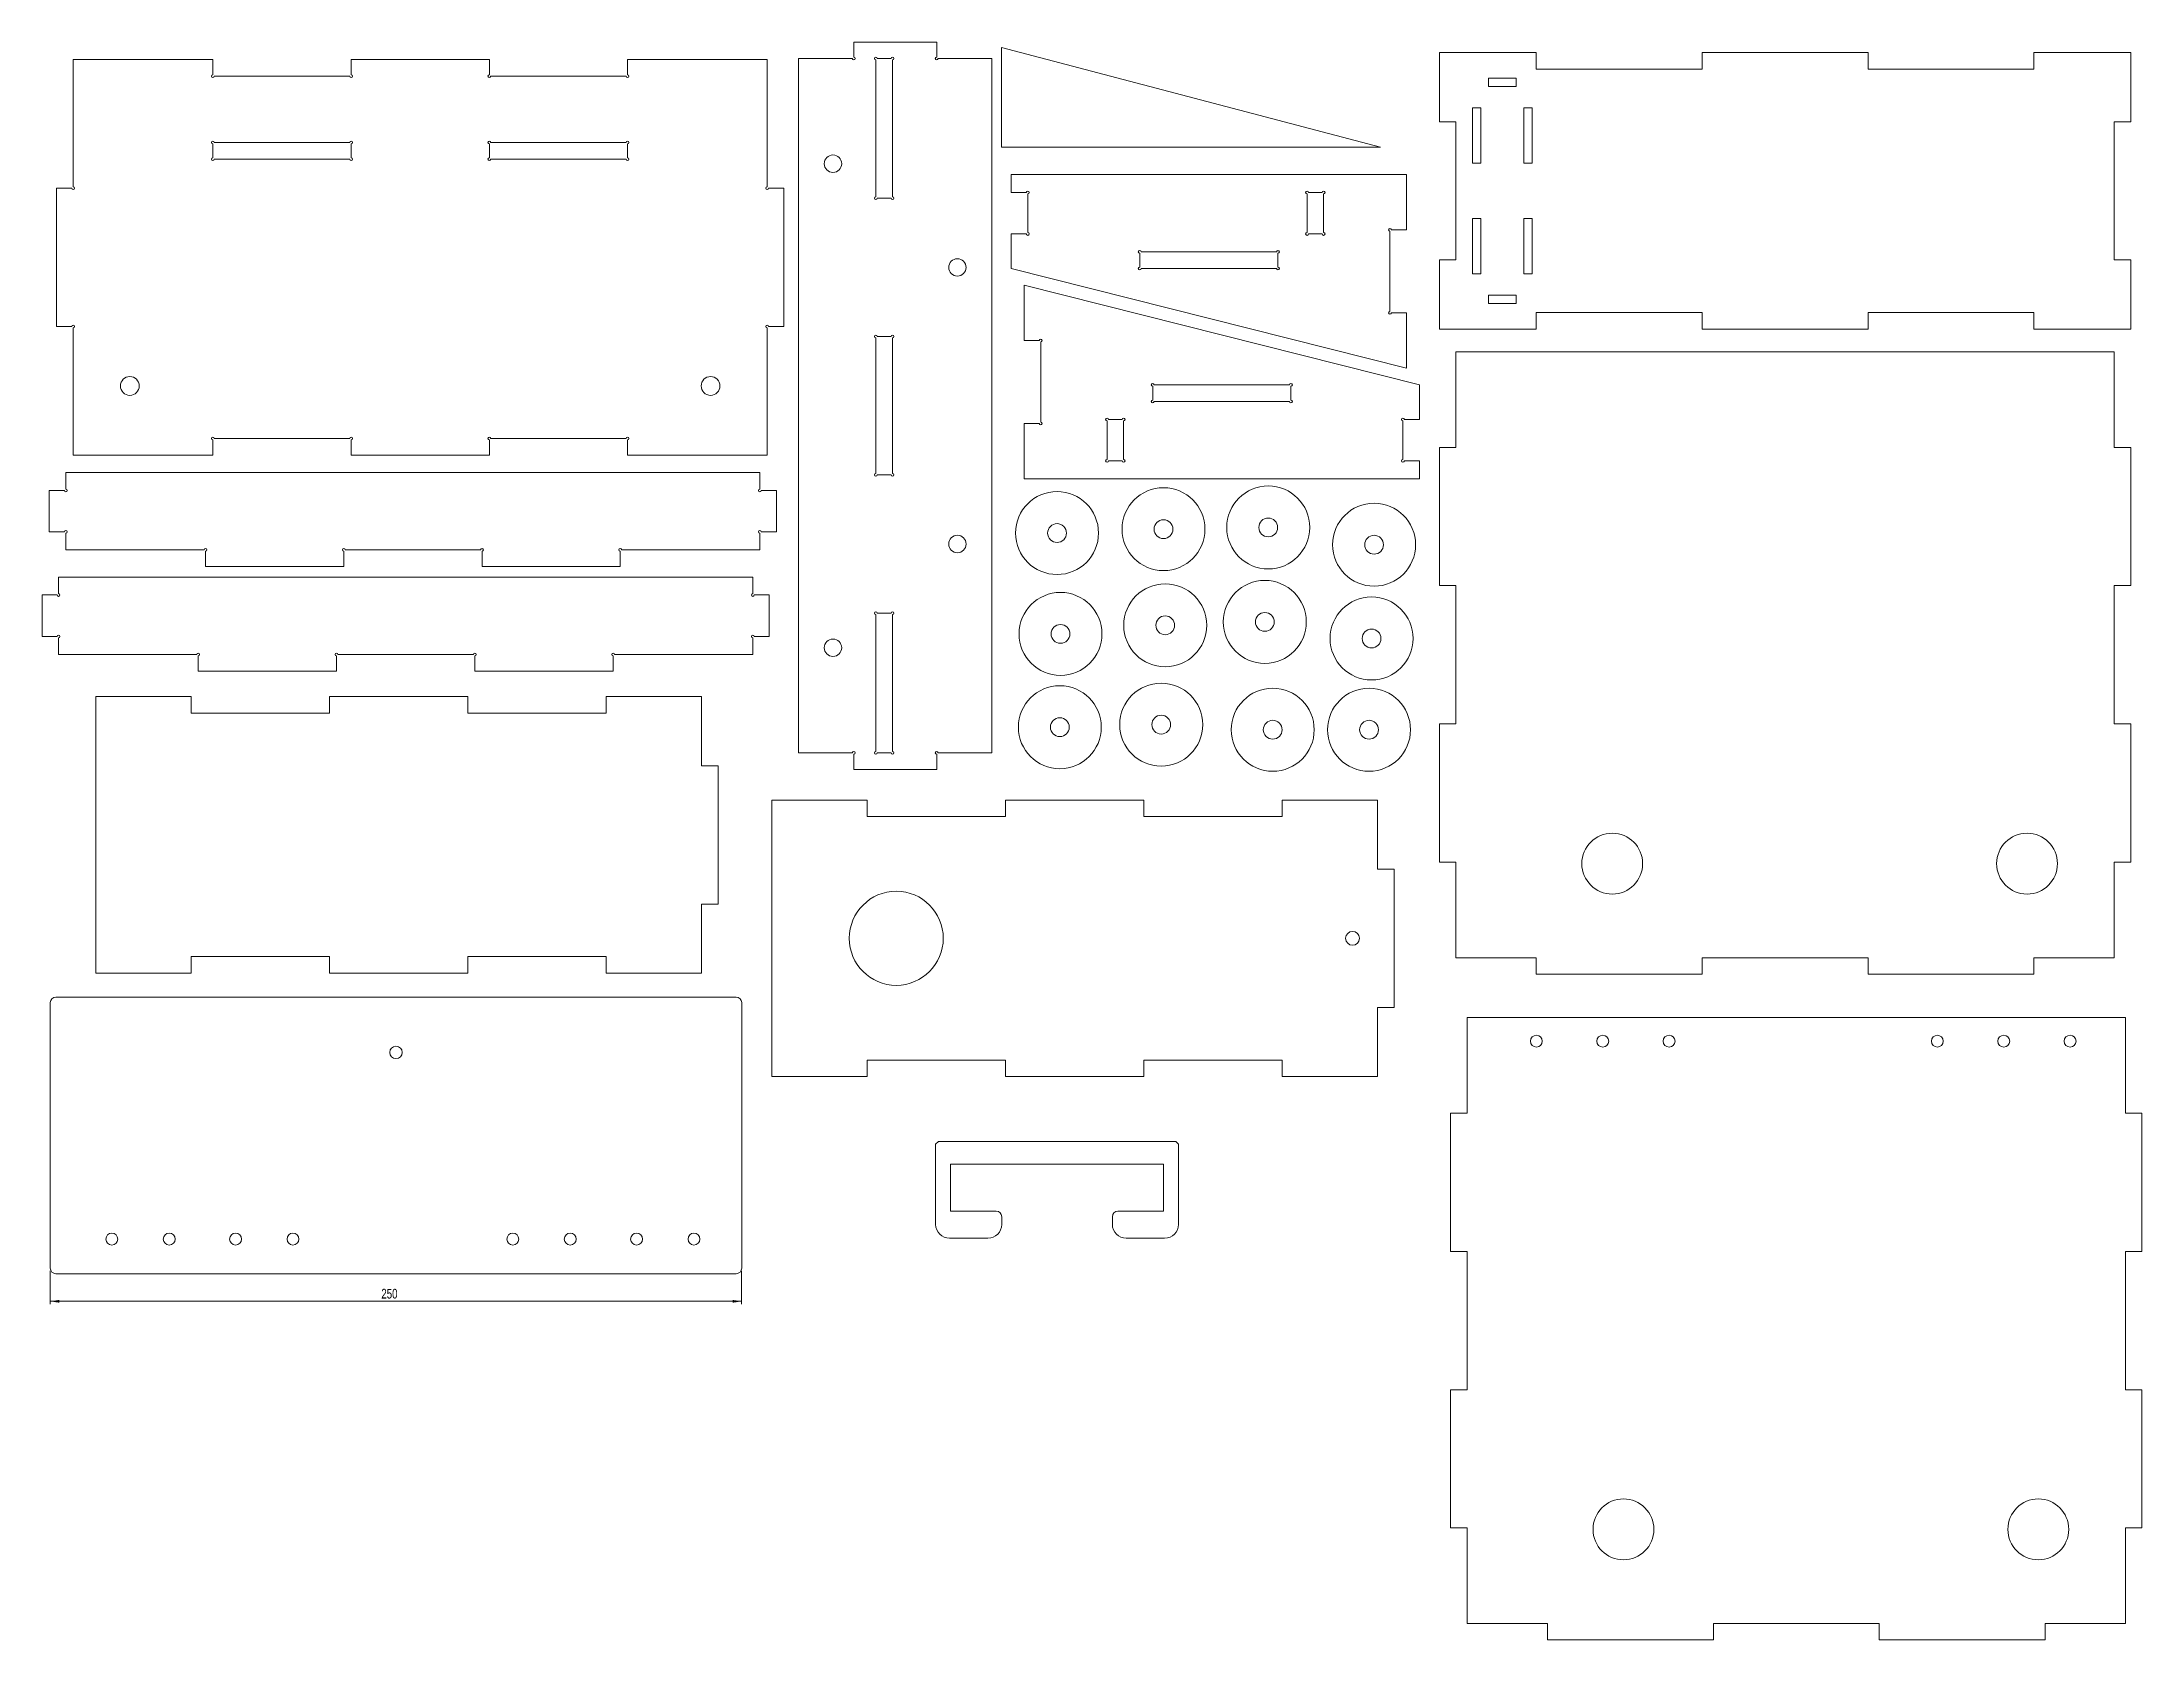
# Model space of a CAD drawing. Header units: millimetres. Extents: x 6 to 765, y -128 to 450.
import ezdxf

# ---------------------------------------------------------------- set-up
doc = ezdxf.new("R2010")
doc.units = ezdxf.units.MM
doc.styles.add('SLDTEXTSTYLE0', font='TXT', dxfattribs={"width": 0.75})
doc.dimstyles.new('SLDDIMSTYLE0', dxfattribs={"dimtxt": 3.5, "dimasz": 3.302, "dimexe": 0, "dimexo": 0.0625, "dimgap": 0.875, "dimtad": 1, "dimrnd": 1e-09, "dimzin": 12, "dimdsep": 46, "dimtxsty": 'SLDTEXTSTYLE0', "dimsah": 1, "dimcen": 0.09, "dimadec": 0, "dimazin": 3, "dimtfac": 1, "dimtofl": 0, "dimtmove": 0, "dimatfit": 3, "dimfxl": 1, "dimfrac": 2, "dimtolj": 1, "dimtzin": 12, "dimarcsym": 0})

# ---------------------------------------------------------------- blocks, each defined once
blk = doc.blocks.new('_D')
at = {"color": 7, "linetype": 'Continuous', "lineweight": 0}
for p, q in [((9.07, 5.88), (9.07, -6.12)), ((259.07, 5.88), (259.07, -6.12)), ((9.07, -5.12), (259.07, -5.12))]:
    blk.add_line(p, q, dxfattribs=at)
for points in [[(9.07, -5.12), (12.37, -5.63), (12.37, -4.61)], [(259.07, -5.12), (255.77, -4.61), (255.77, -5.63)]]:
    blk.add_solid(points, dxfattribs=at)
at = {"color": 7, "linetype": 'Continuous', "lineweight": 0, "insert": (128.77, -0.61, -2.9), "char_height": 3.5, "attachment_point": 1, "style": 'SLDTEXTSTYLE0'}
blk.add_mtext('250', dxfattribs=at)

msp = doc.modelspace()

# ---------------------------------------------------------------- linework, layer by layer
at = {"color": 7, "linetype": 'Continuous', "lineweight": 15}
for p, q in [((299.587, 444.676), (299.587, 450.176)), ((329.587, 450.176), (299.587, 450.176)), ((329.587, 450.176), (329.587, 444.676)), ((353.052, 448.192), (353.052, 412.192)), ((490.052, 412.192), (353.052, 448.192)), ((17.33, 443.815), (17.33, 397.815)), ((67.83, 443.815), (17.33, 443.815)), ((67.83, 438.315), (67.83, 443.815)), ((117.83, 443.815), (117.83, 438.315)), ((167.83, 443.815), (117.83, 443.815)), ((167.83, 438.315), (167.83, 443.815)), ((268.33, 443.815), (217.83, 443.815)), ((217.83, 443.815), (217.83, 438.315)), ((268.33, 397.815), (268.33, 443.815)), ((279.587, 444.176), (279.587, 193.176)), ((279.587, 444.176), (299.087, 444.176)), ((307.587, 443.676), (307.587, 394.176)), ((313.087, 444.176), (308.087, 444.176)), ((313.587, 394.176), (313.587, 443.676)), ((330.087, 444.176), (349.587, 444.176)), ((349.587, 193.176), (349.587, 444.176)), ((511.368, 446.366), (511.368, 421.366)), ((546.368, 446.366), (511.368, 446.366)), ((546.368, 446.366), (546.368, 440.366)), ((606.368, 440.366), (606.368, 446.366)), ((666.368, 446.366), (606.368, 446.366)), ((666.368, 446.366), (666.368, 440.366)), ((726.368, 440.366), (726.368, 446.366)), ((761.368, 446.366), (726.368, 446.366)), ((761.368, 421.366), (761.368, 446.366)), ((117.33, 437.815), (68.33, 437.815)), ((217.33, 437.815), (168.33, 437.815)), ((529.118, 437.116), (539.118, 437.116)), ((529.118, 434.116), (529.118, 437.116)), ((539.118, 434.116), (529.118, 434.116)), ((539.118, 437.116), (539.118, 434.116)), ((546.368, 440.366), (606.368, 440.366)), ((666.368, 440.366), (726.368, 440.366)), ((523.368, 426.366), (526.368, 426.366)), ((523.368, 406.366), (523.368, 426.366)), ((526.368, 426.366), (526.368, 406.366)), ((541.868, 426.366), (544.868, 426.366)), ((541.868, 406.366), (541.868, 426.366)), ((544.868, 426.366), (544.868, 406.366)), ((517.368, 421.366), (511.368, 421.366)), ((517.368, 371.366), (517.368, 421.366)), ((761.368, 421.366), (755.368, 421.366)), ((755.368, 421.366), (755.368, 371.366)), ((67.83, 408.315), (67.83, 413.315)), ((68.33, 413.815), (117.33, 413.815)), ((117.83, 413.315), (117.83, 408.315)), ((167.83, 408.315), (167.83, 413.315)), ((168.33, 413.815), (217.33, 413.815)), ((217.83, 413.315), (217.83, 408.315)), ((353.052, 412.192), (490.052, 412.192)), ((117.33, 407.815), (68.33, 407.815)), ((217.33, 407.815), (168.33, 407.815)), ((526.368, 406.366), (523.368, 406.366)), ((544.868, 406.366), (541.868, 406.366)), ((11.33, 397.315), (11.33, 347.315)), ((16.83, 397.315), (11.33, 397.315)), ((274.33, 397.315), (268.83, 397.315)), ((274.33, 347.315), (274.33, 397.315)), ((356.503, 402.276), (356.503, 395.776)), ((499.503, 402.276), (356.503, 402.276)), ((362.003, 395.776), (356.503, 395.776)), ((362.503, 381.276), (362.503, 395.276)), ((463.503, 395.276), (463.503, 381.276)), ((469.003, 395.776), (464.003, 395.776)), ((469.503, 381.276), (469.503, 395.276)), ((499.503, 382.276), (499.503, 402.276)), ((308.087, 393.676), (313.087, 393.676)), ((356.503, 380.776), (356.503, 368.276)), ((356.503, 380.776), (362.003, 380.776)), ((464.003, 380.776), (469.003, 380.776)), ((493.503, 381.776), (493.503, 352.776)), ((499.503, 382.276), (494.003, 382.276)), ((523.368, 386.366), (526.368, 386.366)), ((523.368, 366.366), (523.368, 386.366)), ((526.368, 386.366), (526.368, 366.366)), ((541.868, 386.366), (544.868, 386.366)), ((541.868, 366.366), (541.868, 386.366)), ((544.868, 386.366), (544.868, 366.366)), ((403.003, 373.776), (403.003, 368.776)), ((452.503, 374.276), (403.503, 374.276)), ((453.003, 368.776), (453.003, 373.776)), ((356.503, 368.276), (499.503, 332.276)), ((403.503, 368.276), (452.503, 368.276)), ((511.368, 371.366), (517.368, 371.366)), ((511.368, 371.366), (511.368, 346.366)), ((526.368, 366.366), (523.368, 366.366)), ((544.868, 366.366), (541.868, 366.366)), ((755.368, 371.366), (761.368, 371.366)), ((761.368, 346.366), (761.368, 371.366)), ((361.192, 362.228), (361.192, 342.228)), ((504.192, 326.228), (361.192, 362.228)), ((529.118, 358.616), (539.118, 358.616)), ((529.118, 355.616), (529.118, 358.616)), ((539.118, 358.616), (539.118, 355.616)), ((494.003, 352.276), (499.503, 352.276)), ((499.503, 332.276), (499.503, 352.276)), ((539.118, 355.616), (529.118, 355.616)), ((606.368, 352.366), (546.368, 352.366)), ((546.368, 352.366), (546.368, 346.366)), ((606.368, 346.366), (606.368, 352.366)), ((726.368, 352.366), (666.368, 352.366)), ((666.368, 352.366), (666.368, 346.366)), ((726.368, 346.366), (726.368, 352.366)), ((11.33, 347.315), (16.83, 347.315)), ((17.33, 346.815), (17.33, 300.815)), ((268.33, 300.815), (268.33, 346.815)), ((268.83, 347.315), (274.33, 347.315)), ((307.587, 343.176), (307.587, 294.176)), ((313.087, 343.676), (308.087, 343.676)), ((313.587, 294.176), (313.587, 343.176)), ((366.692, 342.228), (361.192, 342.228)), ((367.192, 312.728), (367.192, 341.728)), ((511.368, 346.366), (546.368, 346.366)), ((606.368, 346.366), (666.368, 346.366)), ((726.368, 346.366), (761.368, 346.366)), ((517.368, 303.622), (517.368, 338.122)), ((755.368, 338.122), (517.368, 338.122)), ((755.368, 338.122), (755.368, 303.622)), ((407.692, 325.728), (407.692, 320.728)), ((457.192, 326.228), (408.192, 326.228)), ((408.192, 320.228), (457.192, 320.228)), ((457.692, 320.728), (457.692, 325.728)), ((504.192, 313.728), (504.192, 326.228)), ((361.192, 312.228), (361.192, 292.228)), ((361.192, 312.228), (366.692, 312.228)), ((391.192, 313.228), (391.192, 299.228)), ((396.692, 313.728), (391.692, 313.728)), ((397.192, 299.228), (397.192, 313.228)), ((498.192, 313.228), (498.192, 299.228)), ((504.192, 313.728), (498.692, 313.728)), ((67.83, 300.815), (67.83, 306.315)), ((68.33, 306.815), (117.33, 306.815)), ((117.83, 306.315), (117.83, 300.815)), ((167.83, 300.815), (167.83, 306.315)), ((168.33, 306.815), (217.33, 306.815)), ((217.83, 306.315), (217.83, 300.815)), ((17.33, 300.815), (67.83, 300.815)), ((117.83, 300.815), (167.83, 300.815)), ((217.83, 300.815), (268.33, 300.815)), ((391.692, 298.728), (396.692, 298.728)), ((498.692, 298.728), (504.192, 298.728)), ((504.192, 292.228), (504.192, 298.728)), ((511.368, 303.622), (517.368, 303.622)), ((511.368, 303.622), (511.368, 253.622)), ((755.368, 303.622), (761.368, 303.622)), ((761.368, 253.622), (761.368, 303.622)), ((265.68, 294.542), (14.68, 294.542)), ((14.68, 288.542), (14.68, 294.542)), ((265.68, 294.542), (265.68, 288.542)), ((308.087, 293.676), (313.087, 293.676)), ((361.192, 292.228), (504.192, 292.228)), ((8.68, 288.042), (8.68, 273.042)), ((8.68, 288.042), (14.18, 288.042)), ((266.18, 288.042), (271.68, 288.042)), ((271.68, 273.042), (271.68, 288.042)), ((14.18, 273.042), (8.68, 273.042)), ((14.68, 266.542), (14.68, 272.542)), ((64.68, 266.542), (14.68, 266.542)), ((65.18, 260.542), (65.18, 266.042)), ((115.18, 266.042), (115.18, 260.542)), ((164.68, 266.542), (115.68, 266.542)), ((165.18, 260.542), (165.18, 266.042)), ((215.18, 266.042), (215.18, 260.542)), ((265.68, 266.542), (215.68, 266.542)), ((265.68, 272.542), (265.68, 266.542)), ((271.68, 273.042), (266.18, 273.042)), ((65.18, 260.542), (115.18, 260.542)), ((165.18, 260.542), (215.18, 260.542)), ((263.074, 256.747), (12.074, 256.747)), ((12.074, 250.747), (12.074, 256.747)), ((263.074, 256.747), (263.074, 250.747)), ((517.368, 253.622), (511.368, 253.622)), ((517.368, 203.622), (517.368, 253.622)), ((761.368, 253.622), (755.368, 253.622)), ((755.368, 253.622), (755.368, 203.622)), ((6.074, 250.247), (6.074, 235.247)), ((6.074, 250.247), (11.574, 250.247)), ((263.574, 250.247), (269.074, 250.247)), ((269.074, 235.247), (269.074, 250.247)), ((307.587, 243.176), (307.587, 193.676)), ((313.087, 243.676), (308.087, 243.676)), ((313.587, 193.676), (313.587, 243.176)), ((11.574, 235.247), (6.074, 235.247)), ((12.074, 228.747), (12.074, 234.747)), ((62.074, 228.747), (12.074, 228.747)), ((62.574, 222.747), (62.574, 228.247)), ((112.574, 228.247), (112.574, 222.747)), ((162.074, 228.747), (113.074, 228.747)), ((162.574, 222.747), (162.574, 228.247)), ((212.574, 228.247), (212.574, 222.747)), ((263.074, 228.747), (213.074, 228.747)), ((263.074, 234.747), (263.074, 228.747)), ((269.074, 235.247), (263.574, 235.247)), ((62.574, 222.747), (112.574, 222.747)), ((162.574, 222.747), (212.574, 222.747)), ((25.522, 213.501), (25.522, 113.501)), ((60.022, 213.501), (25.522, 213.501)), ((60.022, 207.501), (60.022, 213.501)), ((110.022, 213.501), (110.022, 207.501)), ((160.022, 213.501), (110.022, 213.501)), ((160.022, 207.501), (160.022, 213.501)), ((210.022, 213.501), (210.022, 207.501)), ((244.522, 213.501), (210.022, 213.501)), ((244.522, 188.501), (244.522, 213.501)), ((110.022, 207.501), (60.022, 207.501)), ((210.022, 207.501), (160.022, 207.501)), ((511.368, 203.622), (517.368, 203.622)), ((511.368, 203.622), (511.368, 153.622)), ((755.368, 203.622), (761.368, 203.622)), ((761.368, 153.622), (761.368, 203.622)), ((299.087, 193.176), (279.587, 193.176)), ((299.587, 187.176), (299.587, 192.676)), ((308.087, 193.176), (313.087, 193.176)), ((329.587, 192.676), (329.587, 187.176)), ((349.587, 193.176), (330.087, 193.176)), ((250.522, 188.501), (244.522, 188.501)), ((250.522, 138.501), (250.522, 188.501)), ((299.587, 187.176), (329.587, 187.176)), ((269.973, 176.124), (269.973, 76.124)), ((304.473, 176.124), (269.973, 176.124)), ((304.473, 170.124), (304.473, 176.124)), ((354.473, 176.124), (354.473, 170.124)), ((404.473, 176.124), (354.473, 176.124)), ((404.473, 170.124), (404.473, 176.124)), ((454.473, 176.124), (454.473, 170.124)), ((488.973, 176.124), (454.473, 176.124)), ((488.973, 151.124), (488.973, 176.124)), ((354.473, 170.124), (304.473, 170.124)), ((454.473, 170.124), (404.473, 170.124)), ((517.368, 153.622), (511.368, 153.622)), ((517.368, 119.122), (517.368, 153.622)), ((761.368, 153.622), (755.368, 153.622)), ((755.368, 153.622), (755.368, 119.122)), ((494.973, 151.124), (488.973, 151.124)), ((494.973, 101.124), (494.973, 151.124)), ((244.522, 138.501), (250.522, 138.501)), ((244.522, 113.501), (244.522, 138.501)), ((60.022, 113.501), (60.022, 119.501)), ((60.022, 119.501), (110.022, 119.501)), ((110.022, 119.501), (110.022, 113.501)), ((160.022, 119.501), (210.022, 119.501)), ((160.022, 113.501), (160.022, 119.501)), ((210.022, 119.501), (210.022, 113.501)), ((546.368, 119.122), (517.368, 119.122)), ((546.368, 113.122), (546.368, 119.122)), ((666.368, 119.122), (606.368, 119.122)), ((606.368, 119.122), (606.368, 113.122)), ((666.368, 113.122), (666.368, 119.122)), ((755.368, 119.122), (726.368, 119.122)), ((726.368, 119.122), (726.368, 113.122)), ((25.522, 113.501), (60.022, 113.501)), ((110.022, 113.501), (160.022, 113.501)), ((210.022, 113.501), (244.522, 113.501)), ((546.368, 113.122), (606.368, 113.122)), ((666.368, 113.122), (726.368, 113.122)), ((9.071, 102.878), (9.071, 6.878)), ((257.071, 104.878), (11.071, 104.878)), ((259.071, 6.878), (259.071, 102.878)), ((488.973, 101.124), (494.973, 101.124)), ((488.973, 76.124), (488.973, 101.124)), ((521.427, 62.94), (521.427, 97.44)), ((759.427, 97.44), (521.427, 97.44)), ((759.427, 97.44), (759.427, 62.94)), ((269.973, 76.124), (304.473, 76.124)), ((304.473, 76.124), (304.473, 82.124)), ((304.473, 82.124), (354.473, 82.124)), ((354.473, 82.124), (354.473, 76.124)), ((354.473, 76.124), (404.473, 76.124)), ((404.473, 82.124), (454.473, 82.124)), ((404.473, 76.124), (404.473, 82.124)), ((454.473, 82.124), (454.473, 76.124)), ((454.473, 76.124), (488.973, 76.124)), ((515.427, 62.94), (521.427, 62.94)), ((515.427, 62.94), (515.427, 12.94)), ((759.427, 62.94), (765.427, 62.94)), ((765.427, 12.94), (765.427, 62.94)), ((330.212, 52.709), (329.212, 51.709)), ((329.212, 51.709), (329.212, 22.709)), ((416.012, 52.709), (330.212, 52.709)), ((417.012, 51.709), (416.012, 52.709)), ((417.012, 22.709), (417.012, 51.709)), ((411.612, 44.459), (334.612, 44.459)), ((334.612, 44.459), (334.612, 27.459)), ((411.612, 27.459), (411.612, 44.459)), ((334.612, 27.459), (351.112, 27.459)), ((353.112, 25.459), (353.112, 22.709)), ((393.112, 22.709), (393.112, 25.459)), ((395.112, 27.459), (411.612, 27.459)), ((334.212, 17.709), (348.112, 17.709)), ((398.112, 17.709), (412.012, 17.709)), ((521.427, 12.94), (515.427, 12.94)), ((521.427, -37.06), (521.427, 12.94)), ((765.427, 12.94), (759.427, 12.94)), ((759.427, 12.94), (759.427, -37.06)), ((11.071, 4.878), (257.071, 4.878)), ((515.427, -37.06), (521.427, -37.06)), ((515.427, -37.06), (515.427, -87.06)), ((759.427, -37.06), (765.427, -37.06)), ((765.427, -87.06), (765.427, -37.06)), ((521.427, -87.06), (515.427, -87.06)), ((521.427, -121.56), (521.427, -87.06)), ((765.427, -87.06), (759.427, -87.06)), ((759.427, -87.06), (759.427, -121.56)), ((550.427, -121.56), (521.427, -121.56)), ((550.427, -127.56), (550.427, -121.56)), ((550.427, -127.56), (610.427, -127.56)), ((670.427, -121.56), (610.427, -121.56)), ((610.427, -121.56), (610.427, -127.56)), ((670.427, -127.56), (670.427, -121.56)), ((670.427, -127.56), (730.427, -127.56)), ((759.427, -121.56), (730.427, -121.56)), ((730.427, -121.56), (730.427, -127.56))]:
    msp.add_line(p, q, dxfattribs=at)
for centre, radius in [((292.087, 406.176), 3.15), ((337.087, 368.676), 3.15), ((37.83, 325.815), 3.4), ((247.83, 325.815), 3.4), ((411.607, 274.051), 15), ((449.481, 274.672), 15), ((373.112, 272.654), 15), ((487.756, 268.435), 15), ((373.112, 272.654), 3.4), ((411.607, 274.051), 3.4), ((449.481, 274.672), 3.4), ((337.087, 268.676), 3.15), ((487.756, 268.435), 3.4), ((374.354, 236.177), 15), ((412.228, 239.282), 15), ((448.239, 240.523), 15), ((448.239, 240.523), 3.4), ((486.84, 234.528), 15), ((374.354, 236.177), 3.4), ((412.228, 239.282), 3.4), ((486.84, 234.528), 3.4), ((292.087, 231.176), 3.15), ((374.123, 202.455), 15), ((410.779, 203.371), 15), ((451.1, 201.538), 15), ((485.923, 201.538), 15), ((374.123, 202.455), 3.4), ((410.779, 203.371), 3.4), ((451.1, 201.538), 3.4), ((485.923, 201.538), 3.4), ((573.868, 153.122), 11), ((723.868, 153.122), 11), ((314.973, 126.124), 17), ((479.973, 126.124), 2.5), ((134.071, 84.878), 2.25), ((546.427, 88.94), 2.15), ((570.427, 88.94), 2.15), ((594.427, 88.94), 2.15), ((691.427, 88.94), 2.15), ((715.427, 88.94), 2.15), ((739.427, 88.94), 2.15), ((31.321, 17.378), 2.15), ((52.071, 17.378), 2.15), ((76.071, 17.378), 2.15), ((96.821, 17.378), 2.15), ((176.321, 17.378), 2.15), ((197.071, 17.378), 2.15), ((221.071, 17.378), 2.15), ((241.821, 17.378), 2.15), ((577.927, -87.56), 11), ((727.927, -87.56), 11)]:
    msp.add_circle(centre, radius, dxfattribs=at)
for centre, radius, start, end in [((299.587, 444.176), 0.5, 180, 90), ((307.587, 444.176), 0.5, 0, 270), ((313.587, 444.176), 0.5, 270, 180), ((329.587, 444.176), 0.5, 90, 0), ((67.83, 437.815), 0.5, 90, 0), ((117.83, 437.815), 0.5, 180, 90), ((167.83, 437.815), 0.5, 90, 0), ((217.83, 437.815), 0.5, 180, 90), ((67.83, 413.815), 0.5, 0, 270), ((117.83, 413.815), 0.5, 270, 180), ((167.83, 413.815), 0.5, 0, 270), ((217.83, 413.815), 0.5, 270, 180), ((67.83, 407.815), 0.5, 90, 0), ((117.83, 407.815), 0.5, 180, 90), ((167.83, 407.815), 0.5, 90, 0), ((217.83, 407.815), 0.5, 180, 90), ((17.33, 397.315), 0.5, 180, 90), ((268.33, 397.315), 0.5, 90, 0), ((362.503, 395.776), 0.5, 270, 180), ((463.503, 395.776), 0.5, 0, 270), ((469.503, 395.776), 0.5, 270, 180), ((307.587, 393.676), 0.5, 90, 0), ((313.587, 393.676), 0.5, 180, 90), ((362.503, 380.776), 0.5, 180, 90), ((463.503, 380.776), 0.5, 90, 0), ((469.503, 380.776), 0.5, 180, 90), ((493.503, 382.276), 0.5, 0, 270), ((403.003, 374.276), 0.5, 0, 270), ((453.003, 374.276), 0.5, 270, 180), ((403.003, 368.276), 0.5, 90, 0), ((453.003, 368.276), 0.5, 180, 90), ((493.503, 352.276), 0.5, 90, 0), ((17.33, 347.315), 0.5, 270, 180), ((268.33, 347.315), 0.5, 0, 270), ((307.587, 343.676), 0.5, 0, 270), ((313.587, 343.676), 0.5, 270, 180), ((367.192, 342.228), 0.5, 270, 180), ((407.692, 326.228), 0.5, 0, 270), ((457.692, 326.228), 0.5, 270, 180), ((407.692, 320.228), 0.5, 90, 0), ((457.692, 320.228), 0.5, 180, 90), ((367.192, 312.228), 0.5, 180, 90), ((391.192, 313.728), 0.5, 0, 270), ((397.192, 313.728), 0.5, 270, 180), ((498.192, 313.728), 0.5, 0, 270), ((67.83, 306.815), 0.5, 0, 270), ((117.83, 306.815), 0.5, 270, 180), ((167.83, 306.815), 0.5, 0, 270), ((217.83, 306.815), 0.5, 270, 180), ((391.192, 298.728), 0.5, 90, 0), ((397.192, 298.728), 0.5, 180, 90), ((498.192, 298.728), 0.5, 90, 0), ((307.587, 293.676), 0.5, 90, 0), ((313.587, 293.676), 0.5, 180, 90), ((14.68, 288.042), 0.5, 180, 90), ((265.68, 288.042), 0.5, 90, 0), ((14.68, 273.042), 0.5, 270, 180), ((265.68, 273.042), 0.5, 0, 270), ((65.18, 266.542), 0.5, 270, 180), ((115.18, 266.542), 0.5, 0, 270), ((165.18, 266.542), 0.5, 270, 180), ((215.18, 266.542), 0.5, 0, 270), ((12.074, 250.247), 0.5, 180, 90), ((263.074, 250.247), 0.5, 90, 0), ((307.587, 243.676), 0.5, 0, 270), ((313.587, 243.676), 0.5, 270, 180), ((12.074, 235.247), 0.5, 270, 180), ((263.074, 235.247), 0.5, 0, 270), ((62.574, 228.747), 0.5, 270, 180), ((112.574, 228.747), 0.5, 0, 270), ((162.574, 228.747), 0.5, 270, 180), ((212.574, 228.747), 0.5, 0, 270), ((299.587, 193.176), 0.5, 270, 180), ((307.587, 193.176), 0.5, 90, 0), ((313.587, 193.176), 0.5, 180, 90), ((329.587, 193.176), 0.5, 0, 270), ((11.071, 102.878), 2, 90, 180), ((257.071, 102.878), 2, 0, 90), ((351.112, 25.459), 2, 0, 90), ((395.112, 25.459), 2, 90, 180), ((334.212, 22.709), 5, 180, 270), ((348.112, 22.709), 5, 270, 0), ((398.112, 22.709), 5, 180, 270), ((412.012, 22.709), 5, 270, 0), ((11.071, 6.878), 2, 180, 270), ((257.071, 6.878), 2, 270, 0)]:
    msp.add_arc(centre, radius, start, end, dxfattribs=at)

# ---------------------------------------------------------------- dimensions: what is measured, and where the dimension line sits
at = {"color": 7, "linetype": 'Continuous', "lineweight": 0}
dim = msp.add_linear_dim(base=(259.071, -5.122), p1=(9.071, 6.878), p2=(259.071, 6.878), dimstyle='SLDDIMSTYLE0', dxfattribs=at)
dim.commit()
dim.dimension.update_dxf_attribs({"geometry": '_D', "text_midpoint": (134.071, -5.122), "dimtype": 160})

doc.saveas('drawing.dxf')
